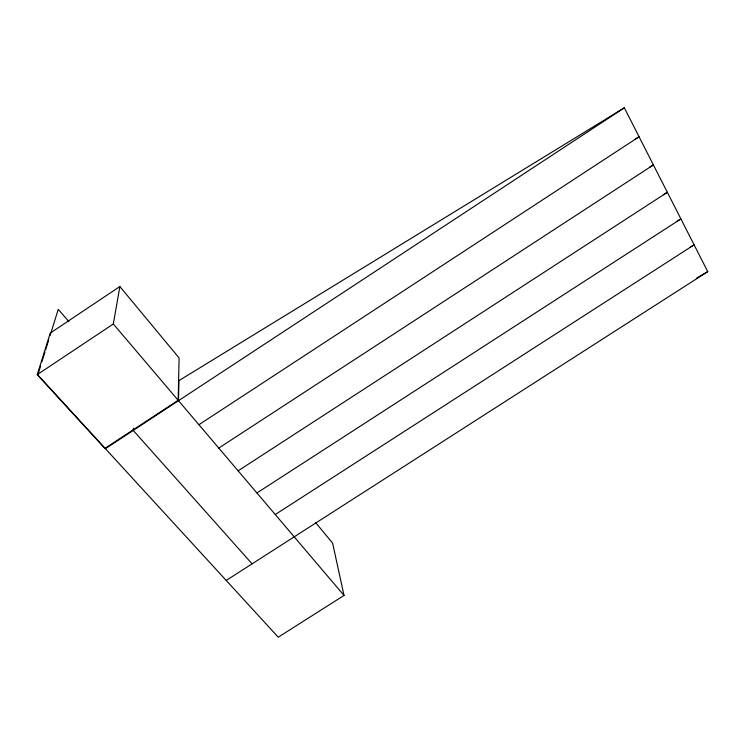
<?xml version="1.0" encoding="UTF-8"?>
<svg xmlns="http://www.w3.org/2000/svg" width="745" height="745" viewBox="0 0 745 745"><rect width="100%" height="100%" fill="white"/><g stroke="black" fill="none" stroke-linecap="round" stroke-linejoin="round"><path stroke-width="1.12" d="M178.157 400.288L179.107 357.991L119.871 286.546L50.25 333.08L37.25 374.642L104.896 448.416L178.157 400.288L113.324 323.991L119.871 286.546M133.467 428.198L133.234 430.414L252.099 563.844M40.537 366.205L37.818 374.94L278.248 637.198L344.022 595.451L332.605 543.105L315.666 522.673M41.897 361.828L44.961 351.994M45.641 349.805L48.704 339.971M50.073 335.595L58.24 309.371L68.95 321.635M37.25 374.642L113.324 323.991M105.427 448.686L624.319 107.802L707.75 271.627L226.219 580.439M198.915 424.706L639.07 136.773L635.094 139.185M218.769 448.071L653.412 164.924L649.426 167.318M238.102 470.821L667.352 192.303L663.348 194.678M256.923 492.966L680.911 218.928L676.907 221.293M275.25 514.534L694.107 244.844L690.093 247.191M624.319 107.802L178.93 380.63L178.502 400.68L344.022 595.451M696.687 278.034L707.75 271.627"/></g></svg>
